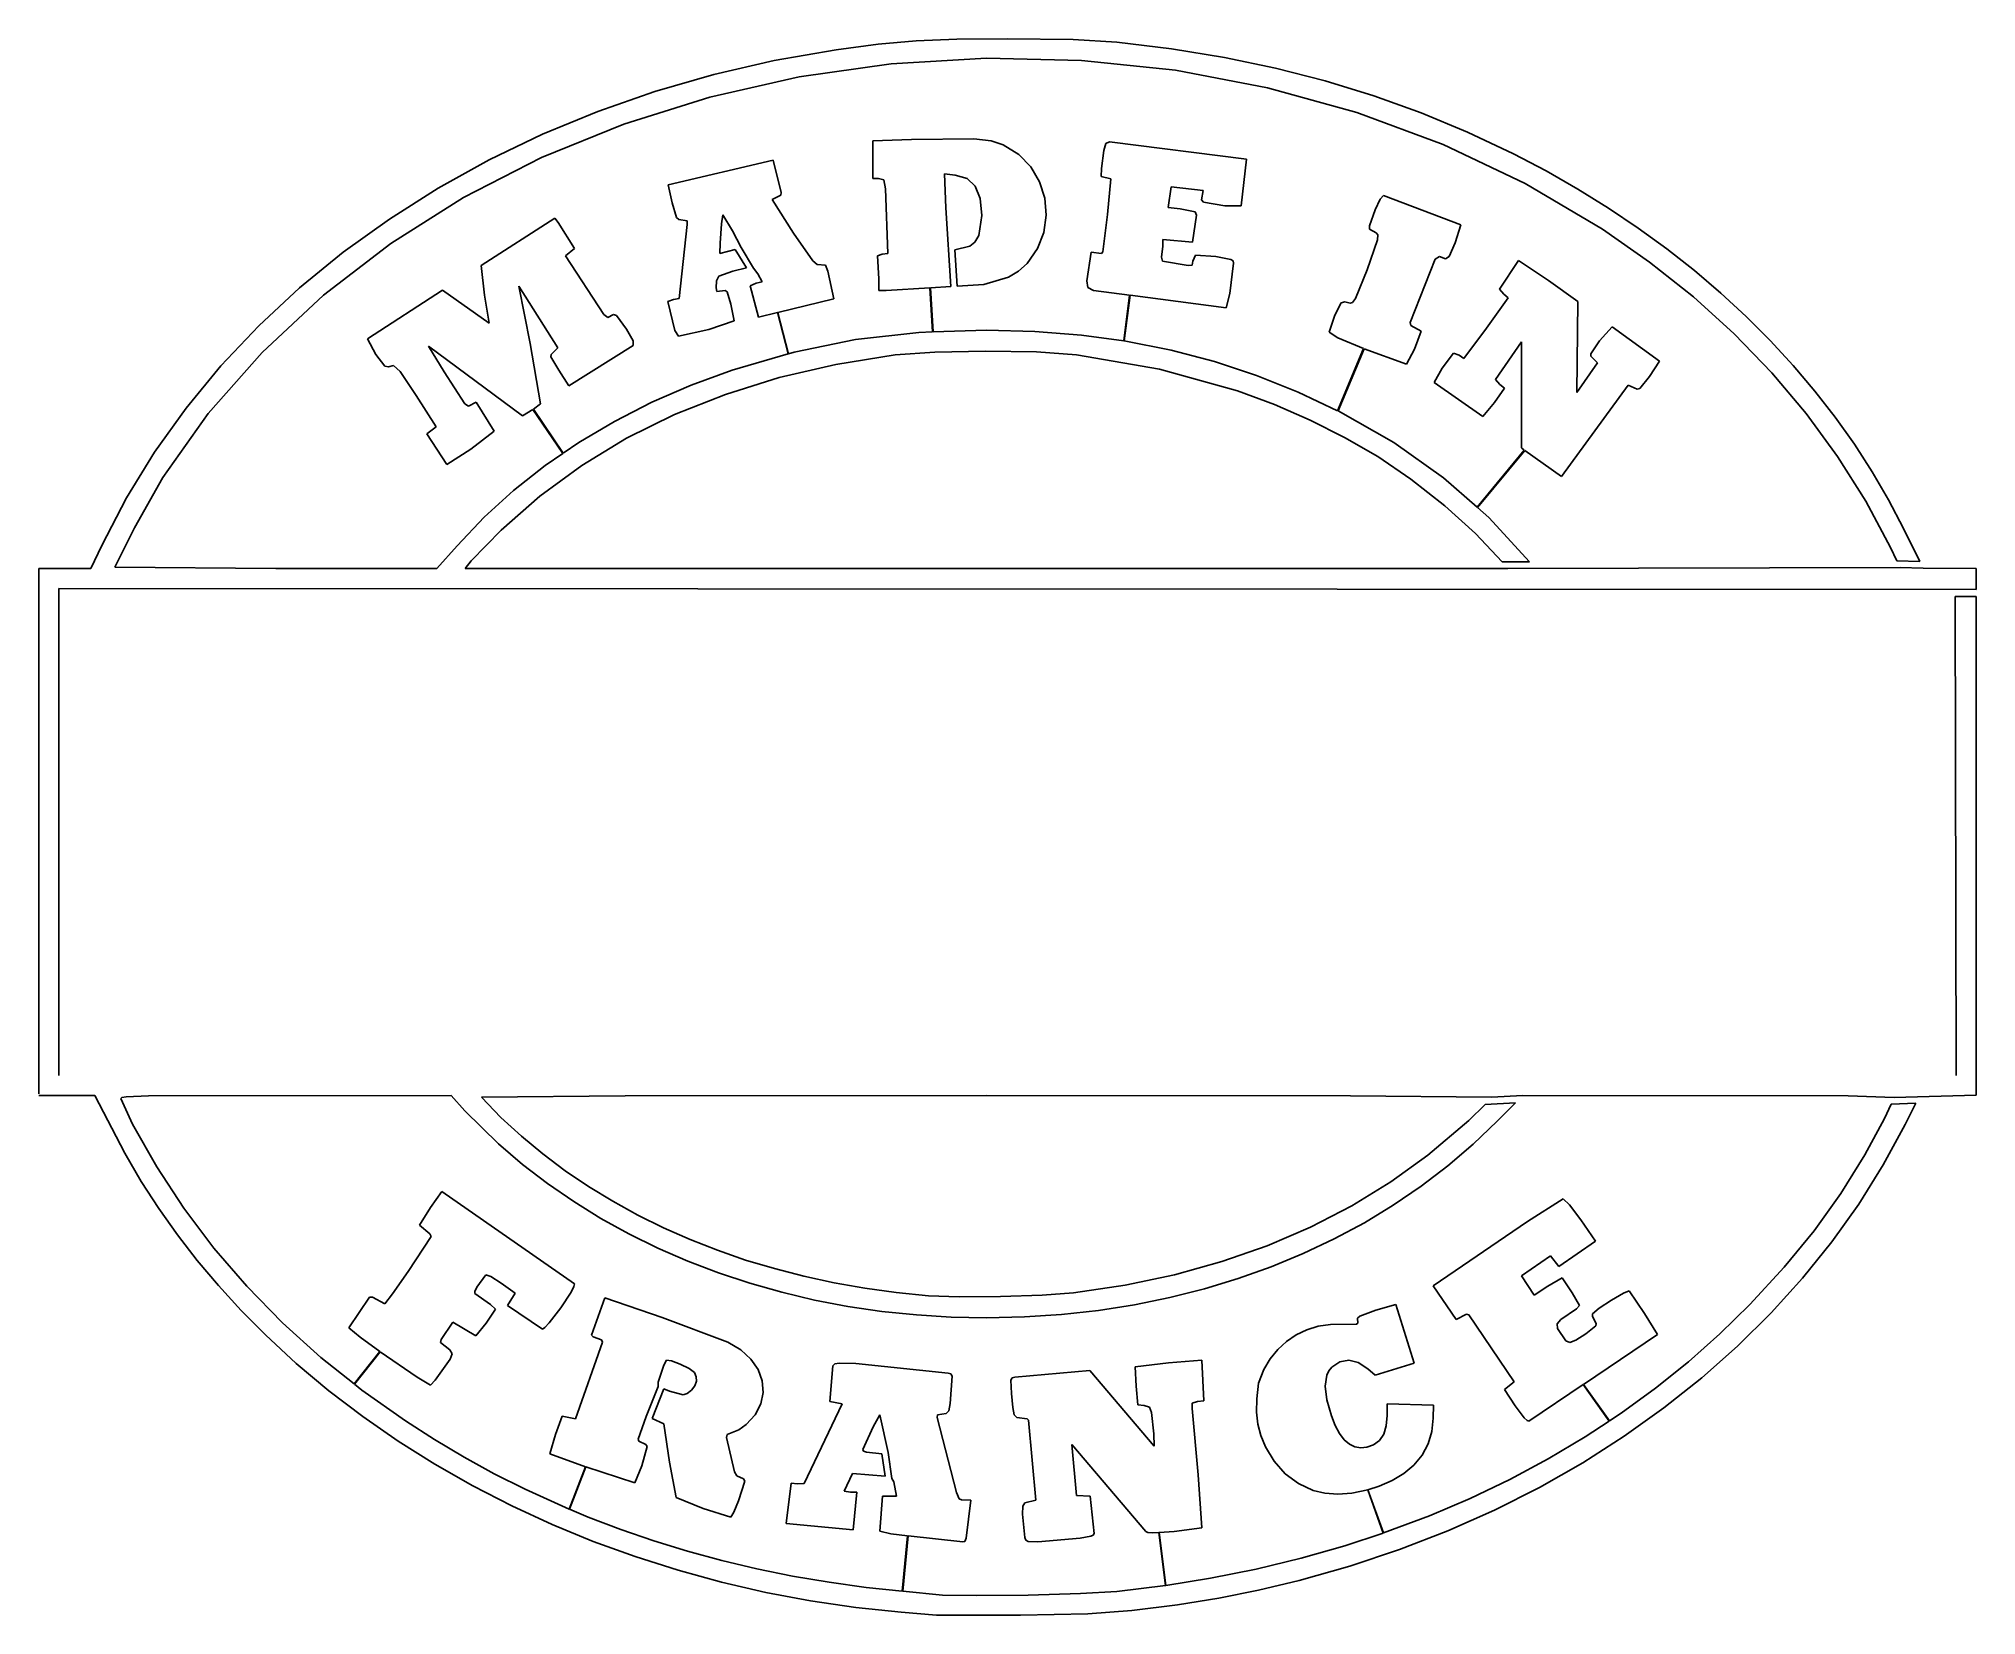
# Model space of a CAD drawing. Extents: x 4 to 294, y 3 to 239.
import ezdxf

# ---------------------------------------------------------------- set-up
doc = ezdxf.new("R2010")
doc.units = 0
doc.header["$MEASUREMENT"] = 0

msp = doc.modelspace()

# ---------------------------------------------------------------- linework, layer by layer
at = {"linetype": 'Continuous'}
for p, q in [((123.358849, 237.332123), (129.647583, 238.162415)), ((129.647583, 238.162415), (135.317474, 238.670456)), ((135.317474, 238.670456), (141.41835, 238.92421)), ((141.41835, 238.92421), (149, 238.991562)), ((149, 238.991562), (158.838455, 238.873901)), ((158.838455, 238.873901), (165.34436, 238.455261)), ((165.34436, 238.455261), (173.554993, 237.462891)), ((105.046822, 233.638412), (114.096405, 235.722992)), ((114.096405, 235.722992), (123.358849, 237.332123)), ((131.606018, 235.243195), (117.827126, 233.285248)), ((145.862488, 236.088821), (131.606018, 235.243195)), ((160.072052, 235.757004), (145.862488, 236.088821)), ((174.122711, 234.273758), (160.072052, 235.757004)), ((173.554993, 237.462891), (181.473633, 236.176697)), ((181.473633, 236.176697), (189.133972, 234.587204)), ((96.232849, 231.093704), (105.046822, 233.638412)), ((117.827126, 233.285248), (104.449203, 230.264618)), ((187.902328, 231.665146), (174.122711, 234.273758)), ((189.133972, 234.587204), (196.569778, 232.684921)), ((196.569778, 232.684921), (203.814728, 230.460358)), ((87.677238, 228.104187), (96.232849, 231.093704)), ((104.449203, 230.264618), (91.558632, 226.220947)), ((201.298843, 227.957214), (187.902328, 231.665146)), ((203.814728, 230.460358), (210.902649, 227.904053)), ((91.558632, 226.220947), (79.241745, 221.193924)), ((79.402725, 224.685303), (87.677238, 228.104187)), ((214.200241, 223.175995), (201.298843, 227.957214)), ((210.902649, 227.904053), (217.867279, 225.006485)), ((71.432007, 220.85228), (79.402725, 224.685303)), ((128.837112, 223.711014), (134.650925, 223.929001)), ((128.837112, 218.078644), (128.837112, 223.711014)), ((134.650925, 223.929001), (143.982559, 224.006149)), ((143.982559, 224.006149), (146.571335, 223.69841)), ((146.571335, 223.69841), (148.366379, 223.125137)), ((163.440323, 222.285675), (163.703308, 223.316071)), ((163.703308, 223.316071), (164.253784, 223.568253)), ((164.253784, 223.568253), (184.790253, 220.980515)), ((217.867279, 225.006485), (224.74234, 221.758209)), ((63.787861, 216.62056), (71.432007, 220.85228)), ((79.241745, 221.193924), (67.584938, 215.223068)), ((98.230316, 217.104385), (113.90892, 220.794617)), ((113.90892, 220.794617), (115.141777, 215.997971)), ((148.366379, 223.125137), (150.674622, 221.686401)), ((150.674622, 221.686401), (152.495743, 219.797958)), ((163.072327, 219.586655), (163.440323, 222.285675)), ((184.790253, 220.980515), (183.954208, 213.990051)), ((226.4944, 217.347595), (214.200241, 223.175995)), ((224.74234, 221.758209), (229.631699, 219.19902)), ((129.71521, 218.078644), (128.837112, 218.078644)), ((130.492432, 217.854904), (129.71521, 218.078644)), ((130.761459, 216.504227), (130.492432, 217.854904)), ((141.154205, 218.581848), (139.576065, 218.768753)), ((139.576065, 218.768753), (139.77034, 213.700439)), ((142.948868, 218.04982), (141.154205, 218.581848)), ((144.183502, 216.906204), (142.948868, 218.04982)), ((152.495743, 219.797958), (153.807022, 217.57309)), ((153.807022, 217.57309), (154.585846, 215.124863)), ((163.007904, 218.362762), (163.072327, 219.586655)), ((164.491272, 218.01564), (163.007904, 218.362762)), ((163.950653, 212.692612), (164.491272, 218.01564)), ((229.631699, 219.19902), (234.376999, 216.493088)), ((56.492985, 212.005417), (63.787861, 216.62056)), ((67.584938, 215.223068), (56.674511, 208.348022)), ((98.791946, 214.45137), (98.230316, 217.104385)), ((115.080986, 215.55835), (113.762161, 214.915009)), ((113.762161, 214.915009), (116.986038, 209.873245)), ((115.141777, 215.997971), (115.080986, 215.55835)), ((131.086334, 206.832794), (130.761459, 216.504227)), ((144.899796, 215.087631), (144.183502, 216.906204)), ((145.139511, 212.530701), (144.899796, 215.087631)), ((154.585846, 215.124863), (154.809555, 212.566467)), ((173.507248, 216.809021), (173.064377, 213.71666)), ((178.265366, 216.261719), (173.507248, 216.809021)), ((178.01767, 214.860611), (178.265366, 216.261719)), ((178.357315, 214.522476), (178.01767, 214.860611)), ((204.019958, 213.363968), (204.772446, 214.983658)), ((204.772446, 214.983658), (205.293411, 215.515167)), ((205.293411, 215.515167), (216.856827, 211.122253)), ((238.069275, 210.497986), (226.4944, 217.347595)), ((234.376999, 216.493088), (238.973694, 213.644775)), ((49.570148, 207.022293), (56.492985, 212.005417)), ((70.222206, 205.032089), (81.223389, 212.157639)), ((81.223389, 212.157639), (81.727028, 211.491638)), ((99.473747, 212.210434), (98.791946, 214.45137)), ((99.815033, 211.913406), (99.473747, 212.210434)), ((101.047043, 211.746078), (99.815033, 211.913406)), ((101.075737, 211.189774), (101.047043, 211.746078)), ((106.414688, 212.614258), (106.21199, 211.264755)), ((107.823181, 210.224106), (106.414688, 212.614258)), ((139.77034, 213.700439), (140.533493, 201.886703)), ((144.685852, 209.516907), (145.139511, 212.530701)), ((154.809555, 212.566467), (154.455475, 210.011063)), ((163.254318, 207.103775), (163.950653, 212.692612)), ((173.064377, 213.71666), (174.827454, 213.51857)), ((174.827454, 213.51857), (177.098358, 213.073349)), ((177.306702, 212.572144), (176.682724, 208.519958)), ((177.098358, 213.073349), (177.306702, 212.572144)), ((181.530563, 213.985611), (178.357315, 214.522476)), ((183.954208, 213.990051), (181.530563, 213.985611)), ((203.19722, 210.992081), (204.019958, 213.363968)), ((238.973694, 213.644775), (243.417191, 210.658478)), ((81.727028, 211.491638), (84.192406, 207.588852)), ((99.847099, 200.129883), (101.075737, 211.189774)), ((106.21199, 211.264755), (105.987076, 208.36795)), ((109.128777, 207.731049), (107.823181, 210.224106)), ((116.986038, 209.873245), (119.851837, 205.75737)), ((144.124527, 208.526428), (144.685852, 209.516907)), ((154.455475, 210.011063), (153.500946, 207.571793)), ((172.241989, 208.936096), (172.237915, 207.926224)), ((176.682724, 208.519958), (172.241989, 208.936096)), ((202.810059, 204.398636), (204.386627, 208.876266)), ((203.170547, 210.50647), (203.19722, 210.992081)), ((204.177246, 209.955048), (203.170547, 210.50647)), ((204.449387, 209.613815), (204.177246, 209.955048)), ((204.386627, 208.876266), (204.449387, 209.613815)), ((216.856827, 211.122253), (215.986694, 208.445923)), ((245.101059, 205.569382), (238.069275, 210.497986)), ((243.417191, 210.658478), (247.702866, 207.538651)), ((43.042068, 201.686447), (49.570148, 207.022293)), ((56.674511, 208.348022), (46.596889, 200.608459)), ((84.192406, 207.588852), (82.866165, 206.514954)), ((82.866165, 206.514954), (88.596931, 197.710327)), ((105.987076, 208.36795), (105.964867, 206.820694)), ((105.964867, 206.820694), (108.243111, 207.456345)), ((108.243111, 207.456345), (109.91227, 204.696716)), ((110.998825, 204.639313), (109.128777, 207.731049)), ((129.535278, 206.50795), (130.22876, 206.734741)), ((129.736786, 203.046692), (129.535278, 206.50795)), ((130.22876, 206.734741), (131.086334, 206.832794)), ((141.121033, 207.375732), (143.357895, 207.925934)), ((141.462784, 201.944366), (141.121033, 207.375732)), ((143.357895, 207.925934), (144.124527, 208.526428)), ((153.500946, 207.571793), (151.923309, 205.361755)), ((160.890396, 202.748962), (161.514374, 207.037567)), ((161.514374, 207.037567), (163.045593, 206.82782)), ((163.045593, 206.82782), (163.254318, 207.103775)), ((172.237915, 207.926224), (172.062836, 206.279297)), ((172.062836, 206.279297), (172.195419, 205.709732)), ((176.740448, 205.693695), (177.115326, 206.616852)), ((177.115326, 206.616852), (180.18924, 206.375824)), ((180.18924, 206.375824), (182.427933, 205.966293)), ((182.427933, 205.966293), (182.781723, 205.736359)), ((213.007965, 205.990707), (209.289856, 196.53804)), ((213.65004, 206.37706), (213.007965, 205.990707)), ((214.556992, 206.036041), (213.65004, 206.37706)), ((215.1306, 206.398804), (214.556992, 206.036041)), ((215.986694, 208.445923), (215.1306, 206.398804)), ((247.702866, 207.538651), (251.826218, 204.289612)), ((70.720863, 200.622528), (70.222206, 205.032089)), ((105.780388, 203.43335), (105.448097, 202.776077)), ((107.869705, 204.212555), (105.780388, 203.43335)), ((109.91227, 204.696716), (107.869705, 204.212555)), ((111.611542, 203.794754), (110.998825, 204.639313)), ((112.272995, 202.617859), (111.611542, 203.794754)), ((119.851837, 205.75737), (120.491821, 205.203979)), ((120.491821, 205.203979), (121.737701, 205.121277)), ((121.737701, 205.121277), (122.122787, 204.175751)), ((122.122787, 204.175751), (123.022484, 200.043274)), ((129.736786, 201.284882), (129.736786, 203.046692)), ((149.12674, 203.285355), (145.481369, 202.193787)), ((150.632599, 204.201157), (149.12674, 203.285355)), ((151.923309, 205.361755), (150.632599, 204.201157)), ((172.195419, 205.709732), (176.065689, 205.062271)), ((176.065689, 205.062271), (176.61673, 205.076553)), ((176.61673, 205.076553), (176.740448, 205.693695)), ((182.843338, 205.410187), (182.302124, 200.837219)), ((182.781723, 205.736359), (182.843338, 205.410187)), ((201.099777, 200.124817), (202.810059, 204.398636)), ((222.626541, 201.484207), (225.509842, 205.782028)), ((225.509842, 205.782028), (229.976822, 202.783142)), ((251.670547, 200.338013), (245.101059, 205.569382)), ((251.826218, 204.289612), (255.782654, 200.915817)), ((36.931484, 196.01326), (43.042068, 201.686447)), ((46.596889, 200.608459), (37.438389, 192.043945)), ((53.183365, 194.057541), (64.426079, 201.368393)), ((64.426079, 201.368393), (71.41201, 196.405472)), ((71.41201, 196.405472), (70.720863, 200.622528)), ((81.673233, 192.703033), (75.85891, 201.968185)), ((75.85891, 201.968185), (77.573776, 193.367111)), ((99.007324, 199.961929), (99.847099, 200.129883)), ((105.448097, 202.776077), (105.369156, 201.719421)), ((105.369156, 201.719421), (105.512802, 201.172104)), ((105.512802, 201.172104), (106.73365, 201.28418)), ((106.73365, 201.28418), (107.044121, 201.102081)), ((107.044121, 201.102081), (107.578156, 199.24826)), ((110.468445, 202.019318), (111.368149, 202.419144)), ((111.714912, 197.337784), (110.468445, 202.019318)), ((111.368149, 202.419144), (112.272995, 202.617859)), ((130.861404, 201.286377), (129.736786, 201.284882)), ((137.385651, 201.691315), (130.861404, 201.286377)), ((137.787613, 195.095215), (137.385651, 201.691315)), ((140.533493, 201.886703), (137.483124, 201.697372)), ((137.483124, 201.697372), (137.885239, 195.098557)), ((145.481369, 202.193787), (141.462784, 201.944366)), ((161.024918, 201.736816), (160.890396, 202.748962)), ((161.884491, 201.322311), (161.024918, 201.736816)), ((167.266235, 200.614578), (161.884491, 201.322311)), ((166.397018, 193.762405), (167.266235, 200.614578)), ((167.347336, 200.603928), (166.478073, 193.751282)), ((181.72998, 198.703369), (167.347336, 200.603928)), ((182.302124, 200.837219), (181.72998, 198.703369)), ((200.661072, 199.490433), (201.099777, 200.124817)), ((220.69487, 195.664795), (223.946579, 200.201599)), ((223.286545, 200.736053), (222.626541, 201.484207)), ((223.946579, 200.201599), (223.286545, 200.736053)), ((229.976822, 202.783142), (234.359344, 199.674881)), ((257.773956, 194.808167), (251.670547, 200.338013)), ((255.782654, 200.915817), (259.567535, 197.421661)), ((88.596931, 197.710327), (89.173386, 197.254883)), ((89.173386, 197.254883), (90.047729, 197.707458)), ((90.047729, 197.707458), (90.493591, 197.556168)), ((90.493591, 197.556168), (91.991562, 195.520554)), ((98.167526, 199.649826), (99.007324, 199.961929)), ((99.191566, 195.295639), (98.167526, 199.649826)), ((107.578156, 199.24826), (108.064133, 196.74707)), ((114.554642, 198.015839), (111.714912, 197.337784)), ((116.146378, 191.824539), (114.554642, 198.015839)), ((123.022484, 200.043274), (114.633682, 198.036133)), ((114.633682, 198.036133), (116.22541, 191.844849)), ((197.152267, 195.049301), (197.998657, 197.619781)), ((197.998657, 197.619781), (198.953598, 199.459686)), ((198.953598, 199.459686), (199.482391, 199.608063)), ((199.482391, 199.608063), (200.282318, 199.429855)), ((200.282318, 199.429855), (200.661072, 199.490433)), ((234.359344, 199.674881), (234.210693, 186.029633)), ((259.567535, 197.421661), (263.1763, 193.811539)), ((31.261127, 190.018112), (36.931484, 196.01326)), ((91.991562, 195.520554), (92.980301, 193.793564)), ((99.747719, 194.464951), (99.191566, 195.295639)), ((104.29715, 195.485916), (99.747719, 194.464951)), ((108.064133, 196.74707), (104.29715, 195.485916)), ((126.258484, 193.949936), (135.733749, 195.02507)), ((135.733749, 195.02507), (137.787613, 195.095215)), ((137.885239, 195.098557), (145.851089, 195.37059)), ((145.851089, 195.37059), (153.073212, 195.186172)), ((153.073212, 195.186172), (160.075256, 194.629715)), ((160.075256, 194.629715), (166.397018, 193.762405)), ((198.424988, 194.196243), (197.152267, 195.049301)), ((209.289856, 196.53804), (209.353973, 196.07988)), ((209.353973, 196.07988), (210.928635, 195.209885)), ((210.928635, 195.209885), (209.925079, 192.524094)), ((217.284409, 191.128036), (220.69487, 195.664795)), ((237.609848, 193.782745), (239.493698, 195.851974)), ((239.493698, 195.851974), (246.60611, 190.748581)), ((263.407318, 188.984207), (257.773956, 194.808167)), ((37.438389, 192.043945), (29.381399, 182.895996)), ((54.4576, 191.734512), (53.183365, 194.057541)), ((55.792816, 189.971558), (54.4576, 191.734512)), ((76.409653, 182.521622), (62.339745, 192.971497)), ((62.339745, 192.971497), (64.659683, 189.113068)), ((77.573776, 193.367111), (79.088364, 184.359161)), ((80.666763, 191.368683), (80.696388, 191.742996)), ((80.696388, 191.742996), (81.673233, 192.703033)), ((92.980812, 193.083069), (83.343681, 187.024902)), ((92.980301, 193.793564), (92.980812, 193.083069)), ((107.764221, 189.379608), (116.146378, 191.824539)), ((116.22541, 191.844849), (117.057823, 192.087387)), ((117.057823, 192.087387), (126.258484, 193.949936)), ((132.205795, 191.667236), (123.297691, 190.229614)), ((138.098923, 192.098877), (132.205795, 191.667236)), ((145.707169, 192.244247), (138.098923, 192.098877)), ((153.349899, 192.102905), (145.707169, 192.244247)), ((159.346436, 191.674408), (153.349899, 192.102905)), ((171.736298, 189.53038), (159.346436, 191.674408)), ((166.478073, 193.751282), (173.501282, 192.381668)), ((173.501282, 192.381668), (179.966476, 190.680634)), ((198.403625, 183.31366), (202.308441, 192.620758)), ((202.308441, 192.620758), (198.424988, 194.196243)), ((202.380035, 192.59169), (198.473572, 183.28064)), ((208.728149, 190.286194), (202.380035, 192.59169)), ((209.925079, 192.524094), (208.728149, 190.286194)), ((214.036636, 189.690521), (215.772324, 191.904587)), ((215.772324, 191.904587), (216.596161, 191.607254)), ((216.596161, 191.607254), (217.284409, 191.128036)), ((225.9254, 193.620438), (222.026749, 187.973068)), ((225.9254, 177.739517), (225.9254, 193.620438)), ((236.314484, 191.834061), (237.609848, 193.782745)), ((236.331116, 191.465897), (236.314484, 191.834061)), ((237.321472, 190.498047), (236.331116, 191.465897)), ((263.1763, 193.811539), (266.604401, 190.089859)), ((26.05374, 183.716309), (31.261127, 190.018112)), ((56.346558, 189.856476), (55.792816, 189.971558)), ((57.081699, 190.091202), (56.346558, 189.856476)), ((58.095314, 189.190994), (57.081699, 190.091202)), ((60.508297, 185.592987), (58.095314, 189.190994)), ((64.659683, 189.113068), (67.797264, 184.353302)), ((81.834755, 189.362335), (80.666763, 191.368683)), ((83.343681, 187.024902), (81.834755, 189.362335)), ((101.651443, 187.142319), (107.764221, 189.379608)), ((123.297691, 190.229614), (114.817085, 188.260345)), ((183.407623, 186.267761), (171.736298, 189.53038)), ((179.966476, 190.680634), (186.293884, 188.588593)), ((186.293884, 188.588593), (192.504089, 186.100815)), ((212.86882, 187.547318), (214.036636, 189.690521)), ((234.210693, 186.029633), (237.321472, 190.498047)), ((246.60611, 190.748581), (245.08548, 188.411758)), ((268.566833, 182.870361), (263.407318, 188.984207)), ((266.604401, 190.089859), (269.84726, 186.261002)), ((95.781784, 184.584198), (101.651443, 187.142319)), ((106.769264, 185.761795), (99.15947, 182.736282)), ((114.817085, 188.260345), (106.769264, 185.761795)), ((188.95929, 184.221893), (183.407623, 186.267761)), ((192.504089, 186.100815), (198.403625, 183.31366)), ((220.145004, 182.431244), (212.86882, 187.547318)), ((223.366302, 186.69075), (221.897873, 184.561005)), ((222.026749, 187.973068), (222.696533, 187.233109)), ((222.696533, 187.233109), (223.366302, 186.69075)), ((241.878799, 187.115906), (231.92334, 173.459854)), ((243.269821, 186.543442), (241.878799, 187.115906)), ((243.657181, 186.638321), (243.269821, 186.543442)), ((245.08548, 188.411758), (243.657181, 186.638321)), ((269.84726, 186.261002), (272.900269, 182.329391)), ((21.33205, 177.123215), (26.05374, 183.716309)), ((29.381399, 182.895996), (22.581579, 173.302109)), ((63.485031, 180.908127), (60.508297, 185.592987)), ((67.797264, 184.353302), (68.312141, 183.980637)), ((68.312141, 183.980637), (69.488129, 184.5746)), ((69.488129, 184.5746), (72.184174, 180.253265)), ((77.956779, 183.502563), (76.409653, 182.521622)), ((82.439804, 176.903259), (77.956779, 183.502563)), ((79.088364, 184.359161), (78.033928, 183.554977)), ((78.033928, 183.554977), (82.516953, 176.955658)), ((90.172028, 181.715912), (95.781784, 184.584198)), ((99.15947, 182.736282), (91.993011, 179.186157)), ((194.313858, 181.902267), (188.95929, 184.221893)), ((198.473572, 183.28064), (206.835449, 178.542068)), ((221.897873, 184.561005), (220.145004, 182.431244)), ((273.248505, 176.470947), (268.566833, 182.870361)), ((62.105858, 179.867844), (63.485031, 180.908127)), ((65.084175, 175.27861), (62.105858, 179.867844)), ((72.184174, 180.253265), (68.682938, 177.550323)), ((84.838921, 178.548187), (90.172028, 181.715912)), ((199.465515, 179.310867), (194.313858, 181.902267)), ((272.900269, 182.329391), (275.75882, 178.299423)), ((17.118792, 170.254166), (21.33205, 177.123215)), ((68.682938, 177.550323), (65.084175, 175.27861)), ((79.799225, 175.091705), (82.439804, 176.903259)), ((82.516953, 176.955658), (84.838921, 178.548187)), ((91.993011, 179.186157), (85.275139, 175.11377)), ((204.408463, 176.449661), (199.465515, 179.310867)), ((206.835449, 178.542068), (214.272339, 173.274445)), ((219.285324, 168.863724), (226.35022, 177.428482)), ((226.428574, 177.371109), (219.35817, 168.799652)), ((226.35022, 177.428482), (225.9254, 177.739517)), ((231.92334, 173.459854), (226.428574, 177.371109)), ((275.75882, 178.299423), (278.418396, 174.175491)), ((75.06971, 171.357162), (79.799225, 175.091705)), ((85.275139, 175.11377), (79.011101, 170.521454)), ((209.380981, 173.059723), (204.408463, 176.449661)), ((277.448547, 169.790268), (273.248505, 176.470947)), ((278.418396, 174.175491), (280.87442, 169.96199)), ((22.581579, 173.302109), (18.356176, 165.775253)), ((70.667091, 167.355286), (75.06971, 171.357162)), ((214.44165, 169.073196), (209.380981, 173.059723)), ((214.272339, 173.274445), (219.285324, 168.863724)), ((13.436703, 163.124527), (17.118792, 170.254166)), ((79.011101, 170.521454), (73.206192, 165.411575)), ((219.054977, 164.939545), (214.44165, 169.073196)), ((219.35817, 168.799652), (221.022476, 167.335281)), ((281.163055, 162.832611), (277.448547, 169.790268)), ((280.87442, 169.96199), (283.122223, 165.663345)), ((18.356176, 165.775253), (15.396072, 159.878952)), ((66.608185, 163.096756), (70.667091, 167.355286)), ((73.206192, 165.411575), (68.741974, 160.838272)), ((221.022476, 167.335281), (227.152725, 160.67984)), ((283.122223, 165.663345), (285.551117, 160.742798)), ((11.819948, 159.683777), (13.436703, 163.124527)), ((63.585903, 159.683777), (66.608185, 163.096756)), ((223.042084, 160.682999), (219.054977, 164.939545)), ((282.132935, 160.849762), (281.163055, 162.832611)), ((4, 81.059471), (4, 159.683777)), ((4, 159.683777), (11.819948, 159.683777)), ((15.396072, 159.878952), (39.490997, 159.683777)), ((39.490997, 159.683777), (63.585903, 159.683777)), ((68.741974, 160.838272), (67.827583, 159.683777)), ((67.827583, 159.683777), (223.880035, 159.683777)), ((227.152725, 160.67984), (223.042084, 160.682999)), ((223.880035, 159.683777), (282.630005, 159.833725)), ((285.551117, 160.742798), (282.132935, 160.849762)), ((282.630005, 159.833725), (286.052734, 159.726608)), ((286.052734, 159.726608), (293.999969, 159.683792)), ((293.999969, 159.683792), (293.999969, 156.525528)), ((293.999969, 156.525528), (6.99897, 156.685516)), ((6.99897, 156.685516), (6.99897, 83.811775)), ((291.003448, 83.811775), (290.853302, 155.494247)), ((290.853302, 155.494247), (293.999969, 155.484848)), ((293.999969, 155.484848), (293.999969, 80.829353)), ((12.376522, 80.812881), (4, 80.812881)), ((16.863905, 72.181862), (12.376522, 80.812881)), ((16.459505, 80.492989), (16.295761, 80.357597)), ((16.295761, 80.357597), (18.046438, 76.534004)), ((17.077888, 80.598938), (16.459505, 80.492989)), ((20.441441, 80.736534), (17.077888, 80.598938)), ((65.73645, 80.812881), (20.441441, 80.736534)), ((67.781883, 78.526077), (65.73645, 80.812881)), ((72.826286, 73.550125), (67.781883, 78.526077)), ((91.779144, 80.737648), (70.277161, 80.548454)), ((70.277161, 80.548454), (73.179947, 77.50901)), ((145.851089, 80.812881), (91.779144, 80.737648)), ((200.31723, 80.737648), (145.851089, 80.812881)), ((221.425034, 80.543495), (200.31723, 80.737648)), ((218.030899, 77.070099), (220.512939, 79.451317)), ((220.512939, 79.451317), (225.035843, 79.710442)), ((226.126968, 80.812881), (221.425034, 80.543495)), ((225.035843, 79.710442), (222.309235, 76.955551)), ((274.818207, 80.737083), (226.126968, 80.812881)), ((281.704224, 80.507004), (274.818207, 80.737083)), ((280.2612, 77.34256), (281.242554, 79.494667)), ((281.242554, 79.494667), (284.944092, 79.648613)), ((293.999969, 80.829353), (281.704224, 80.507004)), ((284.944092, 79.648613), (283.344116, 76.464493)), ((18.046438, 76.534004), (21.659655, 70.127792)), ((73.179947, 77.50901), (76.252403, 74.711388)), ((211.929337, 71.854156), (218.030899, 77.070099)), ((222.309235, 76.955551), (218.703506, 73.512215)), ((277.334351, 71.932678), (280.2612, 77.34256)), ((283.344116, 76.464493), (280.064453, 70.414352)), ((76.415436, 70.495743), (72.826286, 73.550125)), ((76.252403, 74.711388), (79.465378, 72.057304)), ((218.703506, 73.512215), (214.902573, 70.267738)), ((19.341753, 67.944336), (16.863905, 72.181862)), ((21.659655, 70.127792), (25.724632, 63.936481)), ((80.168648, 67.619652), (76.415436, 70.495743)), ((79.465378, 72.057304), (82.815216, 69.548286)), ((206.391403, 67.863396), (211.929337, 71.854156)), ((214.902573, 70.267738), (210.914795, 67.225334)), ((273.732513, 66.111969), (277.334351, 71.932678)), ((280.064453, 70.414352), (276.408356, 64.558609)), ((21.963707, 63.868221), (19.341753, 67.944336)), ((84.078598, 64.924454), (80.168648, 67.619652)), ((82.815216, 69.548286), (86.298271, 67.18586)), ((86.298271, 67.18586), (89.910873, 64.971558)), ((200.536774, 64.275658), (206.391403, 67.863396)), ((210.914795, 67.225334), (206.74852, 64.388229)), ((24.749557, 59.926804), (21.963707, 63.868221)), ((25.724632, 63.936481), (30.228506, 57.97406)), ((60.980358, 61.394363), (62.658096, 64.033478)), ((62.658096, 64.033478), (64.335831, 66.427734)), ((64.335831, 66.427734), (84.182823, 52.598404)), ((88.138039, 62.412724), (84.078598, 64.924454)), ((89.910873, 64.971558), (93.649376, 62.906895)), ((194.36792, 61.091892), (200.536774, 64.275658)), ((206.74852, 64.388229), (202.412048, 61.759621)), ((226.823166, 61.918301), (232.178711, 65.334808)), ((232.178711, 65.334808), (233.115189, 64.424835)), ((233.115189, 64.424835), (234.794815, 62.189587)), ((269.756958, 60.559715), (273.732513, 66.111969)), ((276.408356, 64.558609), (272.388336, 58.906567)), ((62.517181, 60.11071), (60.980358, 61.394363)), ((92.339722, 60.087051), (88.138039, 62.412724)), ((93.649376, 62.906895), (97.510101, 60.993401)), ((97.510101, 60.993401), (101.48941, 59.232605)), ((187.887314, 58.313068), (194.36792, 61.091892)), ((202.412048, 61.759621), (197.913803, 59.342728)), ((212.717056, 52.287861), (226.823166, 61.918301)), ((234.794815, 62.189587), (237.003677, 59.010578)), ((27.719055, 56.093395), (24.749557, 59.926804)), ((59.304508, 54.435257), (62.721584, 59.675026)), ((62.721584, 59.675026), (62.517181, 60.11071)), ((96.676361, 57.950039), (92.339722, 60.087051)), ((101.48941, 59.232605), (105.583656, 57.626015)), ((181.097412, 55.940132), (187.887314, 58.313068)), ((197.913803, 59.342728), (193.262054, 57.140774)), ((237.003677, 59.010578), (231.525879, 55.220959)), ((265.264435, 55.089478), (269.756958, 60.559715)), ((272.388336, 58.906567), (268.016693, 53.467541)), ((30.891989, 52.341278), (27.719055, 56.093395)), ((30.228506, 57.97406), (35.158409, 52.254555)), ((101.140717, 56.004257), (96.676361, 57.950039)), ((105.725502, 54.252308), (101.140717, 56.004257)), ((105.583656, 57.626015), (109.789162, 56.175179)), ((109.789162, 56.175179), (114.10228, 54.881599)), ((174.000671, 53.974045), (181.097412, 55.940132)), ((188.465225, 55.156963), (183.53157, 53.394505)), ((193.262054, 57.140774), (188.465225, 55.156963)), ((230.253601, 56.816532), (225.933838, 53.80022)), ((231.525879, 55.220959), (230.253601, 56.816532)), ((34.288113, 48.643749), (30.891989, 52.341278)), ((35.158409, 52.254555), (40.501488, 46.791943)), ((56.964478, 51.127354), (59.304508, 54.435257)), ((70.912186, 53.934597), (69.594803, 52.113335)), ((71.682976, 53.68499), (70.912186, 53.934597)), ((73.229614, 52.717384), (71.682976, 53.68499)), ((75.328789, 51.23848), (73.229614, 52.717384)), ((84.110344, 52.202595), (83.671028, 51.372486)), ((84.182823, 52.598404), (84.110344, 52.202595)), ((110.423439, 52.696777), (105.725502, 54.252308)), ((115.227287, 51.340244), (110.423439, 52.696777)), ((114.10228, 54.881599), (118.519348, 53.746826)), ((118.519348, 53.746826), (123.036728, 52.772362)), ((123.036728, 52.772362), (127.650757, 51.959743)), ((158.896591, 51.266247), (166.599579, 52.415764)), ((166.599579, 52.415764), (174.000671, 53.974045)), ((183.53157, 53.394505), (178.469513, 51.856609)), ((216.176834, 47.282253), (212.717056, 52.287861)), ((225.933838, 53.80022), (227.850403, 50.903976)), ((227.850403, 50.903976), (229.889496, 52.259857)), ((229.889496, 52.259857), (232.028519, 53.49437)), ((232.028519, 53.49437), (233.541931, 51.250957)), ((260.111694, 49.514805), (265.264435, 55.089478)), ((268.016693, 53.467541), (263.305817, 48.250839)), ((50.399849, 46.024818), (53.509571, 50.635906)), ((53.509571, 50.635906), (53.932571, 50.633778)), ((53.932571, 50.633778), (55.778458, 49.637703)), ((55.778458, 49.637703), (56.964478, 51.127354)), ((69.280602, 51.479256), (69.276848, 51.166298)), ((69.276848, 51.166298), (71.617226, 49.503559)), ((69.594803, 52.113335), (69.280602, 51.479256)), ((71.617226, 49.503559), (72.376434, 48.823376)), ((74.156906, 49.387676), (75.328789, 51.23848)), ((79.400261, 45.843384), (74.156906, 49.387676)), ((83.671028, 51.372486), (82.125343, 49.021614)), ((86.721878, 44.929462), (88.724792, 50.513084)), ((88.724792, 50.513084), (97.28994, 47.582352)), ((120.129768, 50.185314), (115.227287, 51.340244)), ((125.123642, 49.234566), (120.129768, 50.185314)), ((127.650757, 51.959743), (132.357742, 51.310493)), ((132.357742, 51.310493), (137.154083, 50.826134)), ((137.154083, 50.826134), (141.789093, 50.660507)), ((141.789093, 50.660507), (147.973236, 50.6992)), ((147.973236, 50.6992), (154.183426, 50.911388)), ((154.183426, 50.911388), (158.896591, 51.266247)), ((167.993484, 49.467392), (162.596222, 48.622486)), ((173.287369, 50.546501), (167.993484, 49.467392)), ((178.469513, 51.856609), (173.287369, 50.546501)), ((204.154861, 48.662327), (207.118835, 49.526672)), ((207.118835, 49.526672), (209.855118, 40.748238)), ((233.541931, 51.250957), (234.620483, 49.372219)), ((234.620483, 49.372219), (234.186783, 48.892582)), ((237.563385, 48.96244), (239.390625, 50.179886)), ((239.390625, 50.179886), (241.176971, 51.219341)), ((241.176971, 51.219341), (242.059708, 51.541992)), ((242.059708, 51.541992), (244.344803, 48.180397)), ((255.625671, 45.124664), (260.111694, 49.514805)), ((37.927197, 44.974106), (34.288113, 48.643749)), ((40.501488, 46.791943), (46.244869, 41.600235)), ((65.955559, 46.875294), (64.210533, 44.296944)), ((69.433281, 44.826164), (65.955559, 46.875294)), ((70.988335, 46.711388), (69.433281, 44.826164)), ((72.376434, 48.823376), (70.988335, 46.711388)), ((80.412743, 46.770393), (79.764801, 46.064827)), ((82.125343, 49.021614), (80.412743, 46.770393)), ((97.28994, 47.582352), (107.13546, 43.87772)), ((130.201599, 48.490585), (125.123642, 49.234566)), ((135.3564, 47.955967), (130.201599, 48.490585)), ((140.580811, 47.633301), (135.3564, 47.955967)), ((145.867508, 47.525173), (140.580811, 47.633301)), ((151.524887, 47.648163), (145.867508, 47.525173)), ((157.103897, 48.015011), (151.524887, 47.648163)), ((162.596222, 48.622486), (157.103897, 48.015011)), ((195.516693, 46.262302), (197.355087, 46.541046)), ((197.355087, 46.541046), (201.233215, 46.558033)), ((201.233215, 46.558033), (201.451447, 46.73608)), ((201.404129, 47.467937), (201.738312, 47.782944)), ((201.451447, 46.73608), (201.404129, 47.467937)), ((201.738312, 47.782944), (204.154861, 48.662327)), ((217.694412, 48.066448), (216.176834, 47.282253)), ((218.063873, 47.95636), (217.694412, 48.066448)), ((224.817505, 37.950687), (218.063873, 47.95636)), ((231.838684, 47.25312), (231.268723, 46.60672)), ((231.268723, 46.60672), (231.331833, 45.934345)), ((234.186783, 48.892582), (231.838684, 47.25312)), ((236.557983, 48.10582), (237.563385, 48.96244)), ((236.584152, 47.703808), (236.557983, 48.10582)), ((237.121567, 46.665314), (236.584152, 47.703808)), ((237.062408, 46.3097), (237.121567, 46.665314)), ((244.344803, 48.180397), (246.294113, 45.02903)), ((263.305817, 48.250839), (258.268066, 43.265762)), ((42.552814, 40.691051), (37.927197, 44.974106)), ((52.11525, 44.618919), (50.399849, 46.024818)), ((55.059097, 42.500145), (52.11525, 44.618919)), ((64.210533, 44.296944), (64.142738, 43.810875)), ((64.142738, 43.810875), (65.517014, 42.713486)), ((79.764801, 46.064827), (79.400261, 45.843384)), ((84.317146, 32.395142), (88.391693, 43.903915)), ((86.960777, 44.684868), (86.721878, 44.929462)), ((88.217934, 44.211266), (86.960777, 44.684868)), ((88.391693, 43.903915), (88.217934, 44.211266)), ((107.13546, 43.87772), (109.076294, 42.72316)), ((189.444427, 42.797413), (190.742493, 44.000244)), ((190.742493, 44.000244), (192.196472, 44.983963)), ((192.196472, 44.983963), (193.792526, 45.740627)), ((193.792526, 45.740627), (195.516693, 46.262302)), ((231.331833, 45.934345), (232.58577, 44.088512)), ((232.58577, 44.088512), (233.176651, 43.812489)), ((233.176651, 43.812489), (234.046875, 44.158386)), ((234.046875, 44.158386), (235.544937, 45.142876)), ((246.294113, 45.02903), (235.193817, 37.555092)), ((235.544937, 45.142876), (237.062408, 46.3097)), ((250.911285, 40.945339), (255.625671, 45.124664)), ((47.414455, 36.607101), (42.552814, 40.691051)), ((46.244869, 41.600235), (51.189632, 37.642693)), ((51.189632, 37.642693), (55.059097, 42.500145)), ((55.126022, 42.451973), (51.253937, 37.591228)), ((60.656086, 38.640457), (55.126022, 42.451973)), ((65.55687, 41.33112), (63.318314, 38.189613)), ((65.517014, 42.713486), (65.882492, 42.136345)), ((65.882492, 42.136345), (65.55687, 41.33112)), ((97.977432, 41.182358), (97.566246, 40.43116)), ((98.694939, 41.103344), (97.977432, 41.182358)), ((100.004753, 40.60321), (98.694939, 41.103344)), ((101.339897, 39.932869), (100.004753, 40.60321)), ((109.076294, 42.72316), (110.589996, 41.331352)), ((110.589996, 41.331352), (111.662354, 39.765511)), ((122.880173, 40.356586), (123.17981, 40.621704)), ((123.17981, 40.621704), (123.782181, 40.757019)), ((123.782181, 40.757019), (126.320648, 40.677963)), ((126.320648, 40.677963), (140.108139, 39.249199)), ((168.095612, 40.180092), (173.108917, 40.78138)), ((173.108917, 40.78138), (178.100876, 41.166595)), ((178.100876, 41.166595), (178.389862, 35.079762)), ((187.371796, 39.766144), (188.316223, 41.3834)), ((188.316223, 41.3834), (189.444427, 42.797413)), ((198.730789, 40.940994), (197.533676, 40.133121)), ((200.07576, 41.169617), (198.730789, 40.940994)), ((201.494812, 40.822159), (200.07576, 41.169617)), ((202.914169, 39.901787), (201.494812, 40.822159)), ((209.855118, 40.748238), (204.051483, 38.918682)), ((245.976349, 36.980404), (250.911285, 40.945339)), ((258.268066, 43.265762), (252.915848, 38.521633)), ((62.629776, 37.454098), (60.656086, 38.640457)), ((63.318314, 38.189613), (62.629776, 37.454098)), ((96.73661, 37.88876), (96.688805, 37.233402)), ((97.566246, 40.43116), (96.73661, 37.88876)), ((102.133362, 39.343235), (101.339897, 39.932869)), ((102.424911, 38.704788), (102.133362, 39.343235)), ((102.210159, 37.333946), (102.447914, 38.018452)), ((102.447914, 38.018452), (102.424911, 38.704788)), ((111.662354, 39.765511), (112.279175, 38.088844)), ((112.279175, 38.088844), (112.426285, 36.364571)), ((122.383148, 35.019993), (122.880173, 40.356586)), ((140.108139, 39.249199), (140.506149, 39.120029)), ((140.693069, 38.795834), (140.426468, 34.674114)), ((140.506149, 39.120029), (140.693069, 38.795834)), ((149.521118, 38.211601), (149.707703, 38.52277)), ((149.590317, 36.19249), (149.521118, 38.211601)), ((149.707703, 38.52277), (150.100143, 38.650249)), ((150.100143, 38.650249), (161.301056, 39.644596)), ((161.301056, 39.644596), (170.934296, 28.332249)), ((168.235641, 37.271221), (168.095612, 40.180092)), ((186.301849, 35.390564), (186.590881, 37.751259)), ((186.590881, 37.751259), (187.371796, 39.766144)), ((196.809647, 38.943802), (196.559311, 37.313972)), ((197.112473, 39.595078), (196.809647, 38.943802)), ((197.533676, 40.133121), (197.112473, 39.595078)), ((204.051483, 38.918682), (202.914169, 39.901787)), ((223.400177, 36.803047), (224.817505, 37.950687)), ((252.915848, 38.521633), (247.261505, 34.027756)), ((52.499352, 32.727829), (47.414455, 36.607101)), ((51.253937, 37.591228), (52.375683, 36.693439)), ((52.375683, 36.693439), (58.881077, 32.085548)), ((96.688805, 37.233402), (94.910637, 32.753429)), ((95.805023, 32.428673), (97.568901, 36.872631)), ((97.568901, 36.872631), (98.400497, 36.531746)), ((98.400497, 36.531746), (100.430901, 36.011311)), ((100.430901, 36.011311), (101.031311, 36.200871)), ((101.031311, 36.200871), (101.719452, 36.701)), ((101.719452, 36.701), (102.210159, 37.333946)), ((112.426285, 36.364571), (112.089455, 34.655907)), ((124.239044, 34.648819), (122.383148, 35.019993)), ((149.783264, 34.093494), (149.590317, 36.19249)), ((168.493286, 34.479984), (168.235641, 37.271221)), ((177.436859, 34.987404), (176.648483, 34.763805)), ((178.389862, 35.079762), (177.436859, 34.987404)), ((186.288193, 33.381508), (186.301849, 35.390564)), ((196.559311, 37.313972), (196.782791, 35.268482)), ((196.782791, 35.268482), (197.480362, 32.832176)), ((225.008728, 34.352943), (223.400177, 36.803047)), ((235.1604, 37.531273), (227.047852, 32.068039)), ((239.056458, 32.06601), (235.1604, 37.531273)), ((235.193817, 37.555092), (239.089874, 32.089828)), ((240.828812, 33.233429), (245.976349, 36.980404)), ((57.79472, 29.058798), (52.499352, 32.727829)), ((58.881077, 32.085548), (63.235901, 29.291208)), ((81.365349, 30.044422), (82.352547, 32.804344)), ((82.352547, 32.804344), (84.317146, 32.395142)), ((94.910637, 32.753429), (93.698761, 29.337635)), ((97.555687, 31.642855), (95.805023, 32.428673)), ((111.254501, 33.026054), (109.907234, 31.538242)), ((112.089455, 34.655907), (111.254501, 33.026054)), ((118.560501, 22.724207), (124.239044, 34.648819)), ((129.888535, 32.998589), (128.876495, 31.188725)), ((131.144333, 27.357611), (129.888535, 32.998589)), ((138.525696, 33.024323), (138.463837, 32.605675)), ((138.463837, 32.605675), (141.381332, 21.359823)), ((139.84166, 33.206219), (138.525696, 33.024323)), ((140.208023, 33.624989), (139.84166, 33.206219)), ((140.426468, 34.674114), (140.208023, 33.624989)), ((150.008667, 33.004402), (149.783264, 34.093494)), ((150.403549, 32.593906), (150.008667, 33.004402)), ((151.959457, 32.405807), (150.403549, 32.593906)), ((152.119049, 32.200417), (151.959457, 32.405807)), ((153.220917, 20.238483), (152.119049, 32.200417)), ((169.457779, 34.386765), (168.493286, 34.479984)), ((170.276596, 34.139568), (169.457779, 34.386765)), ((170.570206, 33.337158), (170.276596, 34.139568)), ((170.91832, 30.132833), (170.570206, 33.337158)), ((176.648483, 34.763805), (176.615494, 33.93779)), ((176.615494, 33.93779), (177.54512, 24.016941)), ((186.48822, 31.593094), (186.288193, 33.381508)), ((197.480362, 32.832176), (198.067856, 31.391893)), ((205.701263, 31.369892), (205.835373, 32.906406)), ((205.835373, 32.906406), (205.835526, 34.639854)), ((205.835526, 34.639854), (212.783112, 34.471741)), ((212.737137, 32.522461), (212.516464, 30.493076)), ((212.783112, 34.471741), (212.737137, 32.522461)), ((226.328094, 32.544895), (225.008728, 34.352943)), ((226.759476, 32.143929), (226.328094, 32.544895)), ((227.047852, 32.068039), (226.759476, 32.143929)), ((235.476547, 29.707991), (239.056458, 32.06601)), ((239.089874, 32.089828), (240.828812, 33.233429)), ((247.261505, 34.027756), (241.317398, 29.79344)), ((63.287781, 25.605593), (57.79472, 29.058798)), ((63.235901, 29.291208), (67.670265, 26.655418)), ((80.502823, 27.154778), (81.365349, 30.044422)), ((93.698761, 29.337635), (93.830658, 29.039745)), ((93.830658, 29.039745), (94.868942, 28.551905)), ((98.411385, 25.935179), (97.555687, 31.642855)), ((107.044258, 30.041729), (106.94101, 29.61043)), ((106.94101, 29.61043), (108.125153, 24.449059)), ((108.774765, 30.741909), (107.044258, 30.041729)), ((109.907234, 31.538242), (108.774765, 30.741909)), ((128.876495, 31.188725), (127.353409, 27.829641)), ((170.934296, 28.332249), (170.91832, 30.132833)), ((186.923462, 29.907356), (186.48822, 31.593094)), ((187.615509, 28.206327), (186.923462, 29.907356)), ((198.067856, 31.391893), (198.712738, 30.208445)), ((198.712738, 30.208445), (199.415131, 29.281754)), ((199.415131, 29.281754), (200.175049, 28.611752)), ((203.792709, 28.497126), (204.667191, 29.137793)), ((204.667191, 29.137793), (205.307602, 30.104532)), ((205.307602, 30.104532), (205.701263, 31.369892)), ((212.516464, 30.493076), (211.954239, 28.639151)), ((229.927444, 26.407658), (235.476547, 29.707991)), ((241.317398, 29.79344), (235.095947, 25.827999)), ((67.670265, 26.655418), (72.186157, 24.177515)), ((85.826859, 25.230064), (80.502823, 27.154778)), ((95.088699, 28.260792), (94.243774, 25.381559)), ((94.868942, 28.551905), (95.088699, 28.260792)), ((127.353409, 27.829641), (127.42981, 27.583809)), ((127.42981, 27.583809), (127.892174, 27.395502)), ((127.892174, 27.395502), (130.211395, 27.185436)), ((130.211395, 27.185436), (130.70079, 23.815748)), ((131.705399, 23.494516), (131.144333, 27.357611)), ((169.692871, 15.549658), (158.60466, 28.566553)), ((158.60466, 28.566553), (159.316299, 20.910002)), ((188.911926, 26.04384), (187.615509, 28.206327)), ((200.175049, 28.611752), (200.992661, 28.198357)), ((200.992661, 28.198357), (201.868073, 28.041506)), ((201.868073, 28.041506), (202.801392, 28.141117)), ((202.801392, 28.141117), (203.792709, 28.497126)), ((211.050369, 26.960403), (209.804779, 25.456541)), ((211.954239, 28.639151), (211.050369, 26.960403)), ((224.189377, 23.336004), (229.927444, 26.407658)), ((68.965767, 22.373783), (63.287781, 25.605593)), ((72.186157, 24.177515), (76.785713, 21.856831)), ((83.385956, 18.886946), (85.826859, 25.230064)), ((85.876129, 25.212248), (83.434273, 18.866621)), ((93.240005, 22.825375), (85.876129, 25.212248)), ((94.243774, 25.381559), (93.240005, 22.825375)), ((99.401772, 20.635418), (98.411385, 25.935179)), ((108.125153, 24.449059), (108.479347, 23.879965)), ((108.479347, 23.879965), (109.47258, 23.397375)), ((109.47258, 23.397375), (109.68351, 23.087269)), ((125.811897, 24.215504), (124.558441, 21.596689)), ((130.70079, 23.815748), (125.811897, 24.215504)), ((131.996735, 22.970922), (131.705399, 23.494516)), ((177.54512, 24.016941), (178.080536, 16.077335)), ((190.578796, 24.191113), (188.911926, 26.04384)), ((192.542496, 22.715681), (190.578796, 24.191113)), ((208.322769, 24.214195), (206.581757, 23.156076)), ((209.804779, 25.456541), (208.322769, 24.214195)), ((218.270218, 20.496607), (224.189377, 23.336004)), ((235.095947, 25.827999), (228.609467, 22.140732)), ((74.815895, 19.368938), (68.965767, 22.373783)), ((76.785713, 21.856831), (83.385956, 18.886946)), ((103.471237, 19.00391), (99.401772, 20.635418)), ((109.68351, 23.087269), (108.742325, 20.141081)), ((115.885902, 16.731424), (116.614639, 22.7843)), ((116.614639, 22.7843), (117.58757, 22.686724)), ((117.58757, 22.686724), (118.560501, 22.724207)), ((124.558441, 21.596689), (125.496811, 21.434795)), ((125.496811, 21.434795), (126.435181, 21.434795)), ((126.435181, 21.434795), (125.910255, 15.791413)), ((129.86644, 15.586955), (130.310303, 20.835018)), ((130.310303, 20.835018), (132.408447, 20.835018)), ((132.408447, 20.835018), (131.996735, 22.970922)), ((141.381332, 21.359823), (141.781952, 20.425505)), ((141.781952, 20.425505), (142.101318, 20.271446)), ((159.316299, 20.910002), (161.386826, 20.83503)), ((161.386826, 20.83503), (161.985657, 15.234756)), ((194.729309, 21.685091), (192.542496, 22.715681)), ((196.512039, 21.259487), (194.729309, 21.685091)), ((198.46785, 21.126213), (196.512039, 21.259487)), ((200.52478, 21.267252), (198.46785, 21.126213)), ((202.919189, 21.760555), (200.52478, 21.267252)), ((205.243713, 15.305181), (202.919189, 21.760555)), ((204.653717, 22.3002), (202.95845, 21.772768)), ((202.95845, 21.772768), (205.282715, 15.31808)), ((206.581757, 23.156076), (204.653717, 22.3002)), ((212.177826, 17.893036), (218.270218, 20.496607)), ((228.609467, 22.140732), (221.870346, 18.740963)), ((80.825394, 16.596636), (74.815895, 19.368938)), ((83.434273, 18.866621), (86.243919, 17.684448)), ((86.243919, 17.684448), (91.106712, 15.831409)), ((107.604637, 17.667858), (103.471237, 19.00391)), ((108.043854, 18.443432), (107.604637, 17.667858)), ((108.742325, 20.141081), (108.043854, 18.443432)), ((142.101318, 20.271446), (143.521011, 20.235239)), ((143.521011, 20.235239), (142.820633, 14.552215)), ((151.263123, 18.144823), (151.290527, 19.327646)), ((151.583923, 14.630444), (151.263123, 18.144823)), ((151.290527, 19.327646), (151.592606, 19.850487)), ((151.592606, 19.850487), (153.220917, 20.238483)), ((205.282715, 15.31808), (212.177826, 17.893036)), ((221.870346, 18.740963), (214.890961, 15.637992)), ((86.981491, 14.062447), (80.825394, 16.596636)), ((91.106712, 15.831409), (96.061378, 14.13292)), ((125.910255, 15.791413), (115.885902, 16.731424)), ((131.546753, 15.191317), (129.86644, 15.586955)), ((134.04924, 14.874645), (131.546753, 15.191317)), ((133.250565, 6.618056), (134.04924, 14.874645)), ((134.115295, 14.866285), (133.316803, 6.61155)), ((142.299164, 13.975989), (134.115295, 14.866285)), ((142.820633, 14.552215), (142.606415, 14.039224)), ((151.749008, 14.254535), (151.583923, 14.630444)), ((159.895248, 14.551442), (153.55687, 13.978308)), ((161.493484, 14.819604), (159.895248, 14.551442)), ((161.842865, 14.997377), (161.493484, 14.819604)), ((161.985657, 15.234756), (161.842865, 14.997377)), ((170.010834, 15.37551), (169.692871, 15.549658)), ((170.71405, 15.315943), (170.010834, 15.37551)), ((171.656189, 15.380773), (170.71405, 15.315943)), ((172.651459, 7.459754), (171.656189, 15.380773)), ((173.953079, 15.538832), (171.718964, 15.385094)), ((171.718964, 15.385094), (172.713516, 7.469677)), ((178.080536, 16.077335), (173.953079, 15.538832)), ((199.505112, 13.407666), (205.243713, 15.305181)), ((214.890961, 15.637992), (207.683716, 12.841132)), ((93.2714, 11.771942), (86.981491, 14.062447)), ((99.682343, 9.730699), (93.2714, 11.771942)), ((96.061378, 14.13292), (101.10997, 12.588306)), ((101.10997, 12.588306), (106.25457, 11.196904)), ((142.606415, 14.039224), (142.299164, 13.975989)), ((152.081146, 14.037633), (151.749008, 14.254535)), ((153.55687, 13.978308), (152.081146, 14.037633)), ((192.940491, 11.533015), (199.505112, 13.407666)), ((207.683716, 12.841132), (200.260895, 10.359689)), ((106.201546, 7.944287), (99.682343, 9.730699)), ((106.25457, 11.196904), (111.497223, 9.958044)), ((111.497223, 9.958044), (116.839973, 8.871057)), ((116.839973, 8.871057), (122.284904, 7.935277)), ((179.394196, 8.537649), (186.234222, 9.908487)), ((186.234222, 9.908487), (192.940491, 11.533015)), ((200.260895, 10.359689), (192.634949, 8.202977)), ((112.816238, 6.418279), (106.201546, 7.944287)), ((119.513649, 5.15825), (112.816238, 6.418279)), ((122.284904, 7.935277), (127.834091, 7.150034)), ((127.834091, 7.150034), (133.250565, 6.618056)), ((133.316803, 6.61155), (139.253342, 6.028492)), ((139.253342, 6.028492), (144.340149, 5.935187)), ((144.340149, 5.935187), (152.092941, 6.030112)), ((152.092941, 6.030112), (159.948685, 6.259942)), ((159.948685, 6.259942), (165.34436, 6.571348)), ((165.34436, 6.571348), (172.651459, 7.459754)), ((172.713516, 7.469677), (179.394196, 8.537649)), ((186.589005, 6.751915), (180.647064, 5.562358)), ((192.634949, 8.202977), (186.589005, 6.751915)), ((126.280998, 4.169772), (119.513649, 5.15825)), ((133.105469, 3.458416), (126.280998, 4.169772)), ((138.353668, 3.021342), (133.105469, 3.458416)), ((150.949341, 3), (138.353668, 3.021342)), ((161.003052, 3.196741), (150.949341, 3)), ((167.593597, 3.701396), (161.003052, 3.196741)), ((174.438751, 4.567715), (167.593597, 3.701396)), ((180.647064, 5.562358), (174.438751, 4.567715))]:
    msp.add_line(p, q, dxfattribs=at)

doc.saveas('drawing.dxf')
